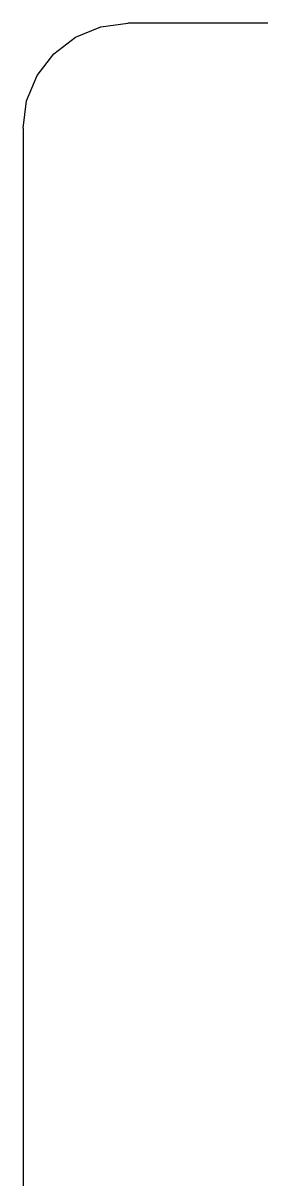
# Model space of a CAD drawing. Extents: x -272 to 362, y -437 to 464.
# Drawn here: x -182 to -170.7, y 409.3 to 464.3 of the extents above; entities that cross this region are included whole.
import ezdxf

# ---------------------------------------------------------------- set-up
doc = ezdxf.new("R2010")
doc.units = 0
doc.layers.get('0').update_dxf_attribs({"linetype": 'CONTINUOUS'})

msp = doc.modelspace()

# ---------------------------------------------------------------- linework, layer by layer
for p, q in [((-178.327, 464.138), (-177.033, 464.309)), ((22.967, 464.309), (-177.033, 464.309)), ((-179.533, 463.639), (-178.327, 464.138)), ((-180.568, 462.844), (-179.533, 463.639)), ((-181.363, 461.809), (-180.568, 462.844)), ((-181.862, 460.603), (-181.363, 461.809)), ((-182.033, 459.309), (-181.862, 460.603)), ((-182.033, 459.309), (-182.033, 249.309))]:
    msp.add_line(p, q)

doc.saveas('drawing.dxf')
